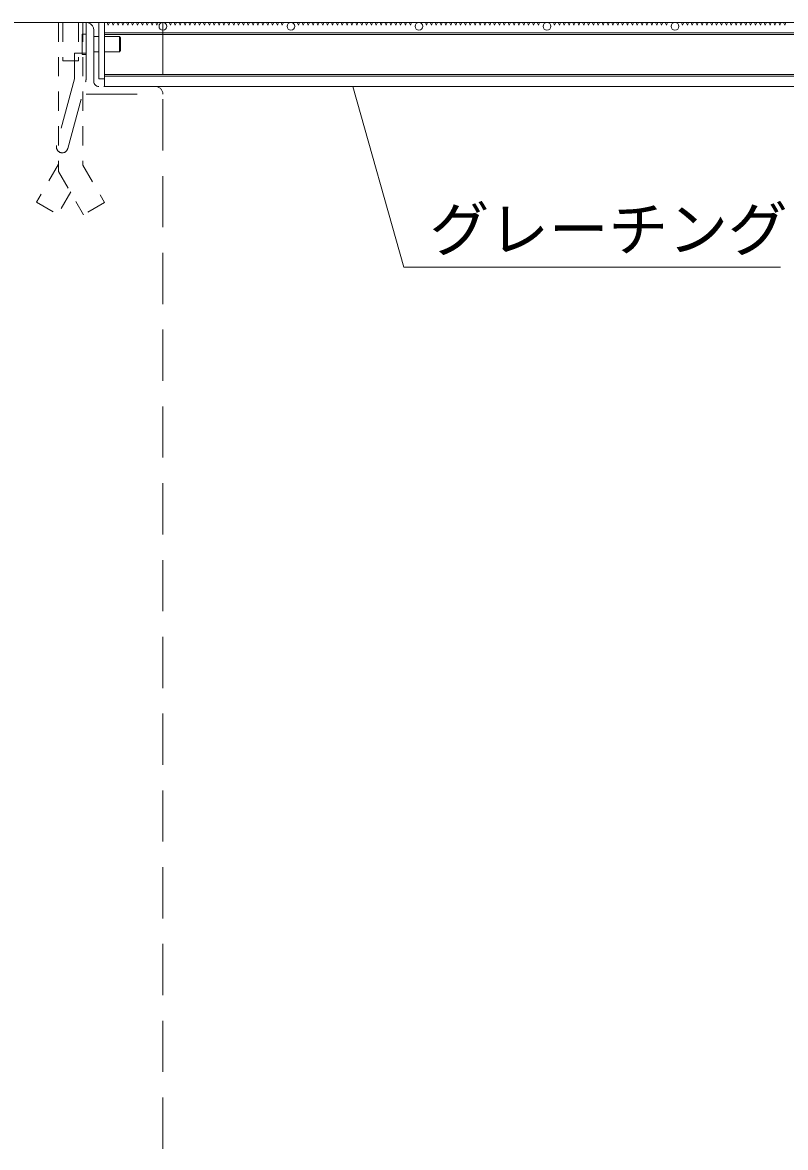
# Model space of a CAD drawing. Units: millimetres at full size; details may follow other scales. Extents: x 77366 to 106166, y -28085 to 6898.
# Drawn here: x 96160 to 96756, y -10468 to -9589 of the extents above; entities that cross this region are included whole.
import ezdxf
from ezdxf.enums import TextEntityAlignment as Align

# ---------------------------------------------------------------- set-up
doc = ezdxf.new("R2010")
doc.units = ezdxf.units.MM
doc.header["$LTSCALE"] = 50
doc.linetypes.add('USER1', pattern=[0.54, 0.3, -0.24])
doc.linetypes.add('USER2', pattern=[1.2, 0.8, -0.4])
for name, color, linetype, lineweight in [('受枠', 3, 'USER2', 9), ('引出線', 4, 'Continuous', 13), ('本体', 2, 'Continuous', 20), ('ｲﾝｻｰﾄ', 3, 'USER1', 9), ('ｸﾞﾚｰﾁﾝｸﾞ', 7, 'Continuous', 5)]:
    doc.layers.add(name, color=color, linetype=linetype, lineweight=lineweight)
doc.styles.add('ＭＳ ゴシック', font='')
doc.styles.get('ＭＳ ゴシック').set_extended_font_data('MS Gothic')

# ---------------------------------------------------------------- blocks, each defined once
blk = doc.blocks.new('filled_arrow')
at = {"color": 0, "linetype": 'Continuous', "lineweight": -2}
blk.add_solid([(7.5, 1.25), (0, 0), (7.5, -1.25)], dxfattribs=at)

msp = doc.modelspace()

# ---------------------------------------------------------------- linework, layer by layer
at = {"layer": '受枠'}
for p, q in [((96210.12, -9589.22), (96210.12, -9645.22)), ((96207.12, -9614.22), (96207.12, -9598.22)), ((96210.12, -9598.22), (96207.12, -9598.22)), ((96210.12, -9614.22), (96210.12, -9598.22)), ((96216.12, -9635.22), (96216.12, -9595.22)), ((96216.12, -9612.22), (96216.12, -9600.22)), ((96216.12, -9600.22), (96220.12, -9600.22)), ((96220.12, -9612.22), (96220.12, -9600.22)), ((96224.62, -9612.22), (96224.62, -9600.22)), ((96224.62, -9600.22), (96236.12, -9600.22)), ((96236.12, -9612.22), (96236.12, -9600.22)), ((96237.12, -9601.22), (96236.12, -9600.22)), ((96237.12, -9611.22), (96237.12, -9601.22)), ((96210.12, -9613.22), (96201.12, -9613.22)), ((96201.12, -9613.22), (96201.12, -9633.22)), ((96210.12, -9614.22), (96207.12, -9614.22)), ((96210.12, -9633.22), (96210.12, -9613.22)), ((96216.12, -9612.22), (96220.12, -9612.22)), ((96224.62, -9612.22), (96236.12, -9612.22)), ((96236.12, -9612.22), (96237.12, -9611.22)), ((96201.12, -9633.22), (96187.14, -9685.38)), ((96195.84, -9687.71), (96209.81, -9635.55)), ((96264.12, -9639.22), (96220.12, -9639.22)), ((96210.12, -9645.22), (96270.12, -9645.22))]:
    msp.add_line(p, q, dxfattribs=at)
for centre, radius, start, end in [((96210.12, -9595.22), 6, 0, 90), ((96201.12, -9633.22), 9, 345, 0), ((96220.12, -9635.22), 4, 180, 270), ((96264.12, -9645.22), 6, 0, 90), ((96191.49, -9686.55), 4.5, 165, 345)]:
    msp.add_arc(centre, radius, start, end, dxfattribs=at)
at = {"layer": '引出線'}
msp.add_lwpolyline([(96418.37, -9639.22), (96458.35, -9780.43), (96752.46, -9780.43)], dxfattribs=at)
at = {"layer": '本体'}
msp.add_line((96126.12, -9589.22), (97014.12, -9589.22), dxfattribs=at)
at = {"layer": '本体', "linetype": 'USER2', "lineweight": 9}
msp.add_line((96270.12, -9589.22), (96270.12, -10689.22), dxfattribs=at)
at = {"layer": 'ｲﾝｻｰﾄ'}
for p, q in [((96188.62, -9589.22), (96188.62, -9705.7)), ((96188.62, -9589.22), (96207.62, -9589.22)), ((96192.04, -9589.22), (96192.04, -9619.22)), ((96204.2, -9589.22), (96204.2, -9619.22)), ((96207.62, -9589.22), (96207.62, -9700.61)), ((96192.04, -9619.22), (96204.2, -9619.22)), ((96188.62, -9699.9), (96171.4, -9729.72)), ((96207.62, -9700.61), (96224.53, -9729.9)), ((96188.62, -9705.7), (96208.08, -9739.4)), ((96198.12, -9721.45), (96187.86, -9739.22)), ((96171.4, -9729.72), (96187.86, -9739.22)), ((96224.53, -9729.9), (96208.08, -9739.4))]:
    msp.add_line(p, q, dxfattribs=at)
at = {"layer": 'ｸﾞﾚｰﾁﾝｸﾞ'}
for p, q in [((96220.12, -9589.22), (96224.62, -9589.22)), ((96220.12, -9589.22), (96220.12, -9633.22)), ((96224.62, -9589.22), (96915.62, -9589.22)), ((96224.62, -9589.22), (96224.62, -9639.22)), ((96224.62, -9589.22), (96226.62, -9589.22)), ((96224.62, -9589.22), (96224.62, -9633.22)), ((96226.62, -9589.22), (96227.52, -9591.32)), ((96227.52, -9591.32), (96228.42, -9589.22)), ((96228.42, -9589.22), (96230.42, -9589.22)), ((96230.42, -9589.22), (96231.32, -9591.32)), ((96231.32, -9591.32), (96232.22, -9589.22)), ((96232.22, -9589.22), (96234.22, -9589.22)), ((96234.22, -9589.22), (96235.12, -9591.32)), ((96235.12, -9591.32), (96236.02, -9589.22)), ((96236.02, -9589.22), (96238.02, -9589.22)), ((96238.02, -9589.22), (96238.92, -9591.32)), ((96238.92, -9591.32), (96239.82, -9589.22)), ((96239.82, -9589.22), (96241.82, -9589.22)), ((96241.82, -9589.22), (96242.72, -9591.32)), ((96242.72, -9591.32), (96243.62, -9589.22)), ((96243.62, -9589.22), (96245.62, -9589.22)), ((96245.62, -9589.22), (96246.52, -9591.32)), ((96246.52, -9591.32), (96247.42, -9589.22)), ((96247.42, -9589.22), (96249.42, -9589.22)), ((96249.42, -9589.22), (96250.32, -9591.32)), ((96250.32, -9591.32), (96251.22, -9589.22)), ((96251.22, -9589.22), (96253.22, -9589.22)), ((96253.22, -9589.22), (96254.12, -9591.32)), ((96254.12, -9591.32), (96255.02, -9589.22)), ((96255.02, -9589.22), (96257.02, -9589.22)), ((96257.02, -9589.22), (96257.92, -9591.32)), ((96257.92, -9591.32), (96258.82, -9589.22)), ((96258.82, -9589.22), (96260.82, -9589.22)), ((96260.82, -9589.22), (96261.72, -9591.32)), ((96261.72, -9591.32), (96262.62, -9589.22)), ((96262.62, -9589.22), (96264.62, -9589.22)), ((96264.62, -9589.22), (96265.52, -9591.32)), ((96265.52, -9591.32), (96266.42, -9589.22)), ((96273.12, -9589.22), (96275.12, -9589.22)), ((96275.12, -9589.22), (96276.02, -9591.32)), ((96276.02, -9591.32), (96276.92, -9589.22)), ((96276.92, -9589.22), (96278.92, -9589.22)), ((96278.92, -9589.22), (96279.82, -9591.32)), ((96279.82, -9591.32), (96280.72, -9589.22)), ((96280.72, -9589.22), (96282.72, -9589.22)), ((96282.72, -9589.22), (96283.62, -9591.32)), ((96283.62, -9591.32), (96284.52, -9589.22)), ((96284.52, -9589.22), (96286.52, -9589.22)), ((96286.52, -9589.22), (96287.42, -9591.32)), ((96287.42, -9591.32), (96288.32, -9589.22)), ((96288.32, -9589.22), (96290.32, -9589.22)), ((96290.32, -9589.22), (96291.22, -9591.32)), ((96291.22, -9591.32), (96292.12, -9589.22)), ((96292.12, -9589.22), (96294.12, -9589.22)), ((96294.12, -9589.22), (96295.02, -9591.32)), ((96295.02, -9591.32), (96295.92, -9589.22)), ((96295.92, -9589.22), (96297.92, -9589.22)), ((96297.92, -9589.22), (96298.82, -9591.32)), ((96298.82, -9591.32), (96299.72, -9589.22)), ((96299.72, -9589.22), (96301.72, -9589.22)), ((96301.72, -9589.22), (96302.62, -9591.32)), ((96302.62, -9591.32), (96303.52, -9589.22)), ((96303.52, -9589.22), (96305.52, -9589.22)), ((96305.52, -9589.22), (96306.42, -9591.32)), ((96306.42, -9591.32), (96307.32, -9589.22)), ((96307.32, -9589.22), (96309.32, -9589.22)), ((96309.32, -9589.22), (96310.22, -9591.32)), ((96310.22, -9591.32), (96311.12, -9589.22)), ((96311.12, -9589.22), (96313.12, -9589.22)), ((96313.12, -9589.22), (96314.02, -9591.32)), ((96314.02, -9591.32), (96314.92, -9589.22)), ((96314.92, -9589.22), (96316.92, -9589.22)), ((96316.92, -9589.22), (96317.82, -9591.32)), ((96317.82, -9591.32), (96318.72, -9589.22)), ((96318.72, -9589.22), (96320.72, -9589.22)), ((96320.72, -9589.22), (96321.62, -9591.32)), ((96321.62, -9591.32), (96322.52, -9589.22)), ((96322.52, -9589.22), (96324.52, -9589.22)), ((96324.52, -9589.22), (96325.42, -9591.32)), ((96325.42, -9591.32), (96326.32, -9589.22)), ((96326.32, -9589.22), (96328.32, -9589.22)), ((96328.32, -9589.22), (96329.22, -9591.32)), ((96329.22, -9591.32), (96330.12, -9589.22)), ((96330.12, -9589.22), (96332.12, -9589.22)), ((96332.12, -9589.22), (96333.02, -9591.32)), ((96333.02, -9591.32), (96333.92, -9589.22)), ((96333.92, -9589.22), (96335.92, -9589.22)), ((96335.92, -9589.22), (96336.82, -9591.32)), ((96336.82, -9591.32), (96337.72, -9589.22)), ((96337.72, -9589.22), (96339.72, -9589.22)), ((96339.72, -9589.22), (96340.62, -9591.32)), ((96340.62, -9591.32), (96341.52, -9589.22)), ((96341.52, -9589.22), (96343.52, -9589.22)), ((96343.52, -9589.22), (96344.42, -9591.32)), ((96344.42, -9591.32), (96345.32, -9589.22)), ((96345.32, -9589.22), (96347.32, -9589.22)), ((96347.32, -9589.22), (96348.22, -9591.32)), ((96348.22, -9591.32), (96349.12, -9589.22)), ((96349.12, -9589.22), (96351.12, -9589.22)), ((96351.12, -9589.22), (96352.02, -9591.32)), ((96352.02, -9591.32), (96352.92, -9589.22)), ((96352.92, -9589.22), (96354.92, -9589.22)), ((96354.92, -9589.22), (96355.82, -9591.32)), ((96355.82, -9591.32), (96356.72, -9589.22)), ((96356.72, -9589.22), (96358.72, -9589.22)), ((96358.72, -9589.22), (96359.62, -9591.32)), ((96359.62, -9591.32), (96360.52, -9589.22)), ((96360.52, -9589.22), (96362.52, -9589.22)), ((96362.52, -9589.22), (96363.42, -9591.32)), ((96363.42, -9591.32), (96364.32, -9589.22)), ((96364.32, -9589.22), (96367.12, -9589.22)), ((96373.12, -9589.22), (96375.12, -9589.22)), ((96375.12, -9589.22), (96376.02, -9591.32)), ((96376.02, -9591.32), (96376.92, -9589.22)), ((96376.92, -9589.22), (96378.92, -9589.22)), ((96378.92, -9589.22), (96379.82, -9591.32)), ((96379.82, -9591.32), (96380.72, -9589.22)), ((96380.72, -9589.22), (96382.72, -9589.22)), ((96382.72, -9589.22), (96383.62, -9591.32)), ((96383.62, -9591.32), (96384.52, -9589.22)), ((96384.52, -9589.22), (96386.52, -9589.22)), ((96386.52, -9589.22), (96387.42, -9591.32)), ((96387.42, -9591.32), (96388.32, -9589.22)), ((96388.32, -9589.22), (96390.32, -9589.22)), ((96390.32, -9589.22), (96391.22, -9591.32)), ((96391.22, -9591.32), (96392.12, -9589.22)), ((96392.12, -9589.22), (96394.12, -9589.22)), ((96394.12, -9589.22), (96395.02, -9591.32)), ((96395.02, -9591.32), (96395.92, -9589.22)), ((96395.92, -9589.22), (96397.92, -9589.22)), ((96397.92, -9589.22), (96398.82, -9591.32)), ((96398.82, -9591.32), (96399.72, -9589.22)), ((96399.72, -9589.22), (96401.72, -9589.22)), ((96401.72, -9589.22), (96402.62, -9591.32)), ((96402.62, -9591.32), (96403.52, -9589.22)), ((96403.52, -9589.22), (96405.52, -9589.22)), ((96405.52, -9589.22), (96406.42, -9591.32)), ((96406.42, -9591.32), (96407.32, -9589.22)), ((96407.32, -9589.22), (96409.32, -9589.22)), ((96409.32, -9589.22), (96410.22, -9591.32)), ((96410.22, -9591.32), (96411.12, -9589.22)), ((96411.12, -9589.22), (96413.12, -9589.22)), ((96413.12, -9589.22), (96414.02, -9591.32)), ((96414.02, -9591.32), (96414.92, -9589.22)), ((96414.92, -9589.22), (96416.92, -9589.22)), ((96416.92, -9589.22), (96417.82, -9591.32)), ((96417.82, -9591.32), (96418.72, -9589.22)), ((96418.72, -9589.22), (96420.72, -9589.22)), ((96420.72, -9589.22), (96421.62, -9591.32)), ((96421.62, -9591.32), (96422.52, -9589.22)), ((96422.52, -9589.22), (96424.52, -9589.22)), ((96424.52, -9589.22), (96425.42, -9591.32)), ((96425.42, -9591.32), (96426.32, -9589.22)), ((96426.32, -9589.22), (96428.32, -9589.22)), ((96428.32, -9589.22), (96429.22, -9591.32)), ((96429.22, -9591.32), (96430.12, -9589.22)), ((96430.12, -9589.22), (96432.12, -9589.22)), ((96432.12, -9589.22), (96433.02, -9591.32)), ((96433.02, -9591.32), (96433.92, -9589.22)), ((96433.92, -9589.22), (96435.92, -9589.22)), ((96435.92, -9589.22), (96436.82, -9591.32)), ((96436.82, -9591.32), (96437.72, -9589.22)), ((96437.72, -9589.22), (96439.72, -9589.22)), ((96439.72, -9589.22), (96440.62, -9591.32)), ((96440.62, -9591.32), (96441.52, -9589.22)), ((96441.52, -9589.22), (96443.52, -9589.22)), ((96443.52, -9589.22), (96444.42, -9591.32)), ((96444.42, -9591.32), (96445.32, -9589.22)), ((96445.32, -9589.22), (96447.32, -9589.22)), ((96447.32, -9589.22), (96448.22, -9591.32)), ((96448.22, -9591.32), (96449.12, -9589.22)), ((96449.12, -9589.22), (96451.12, -9589.22)), ((96451.12, -9589.22), (96452.02, -9591.32)), ((96452.02, -9591.32), (96452.92, -9589.22)), ((96452.92, -9589.22), (96454.92, -9589.22)), ((96454.92, -9589.22), (96455.82, -9591.32)), ((96455.82, -9591.32), (96456.72, -9589.22)), ((96456.72, -9589.22), (96458.72, -9589.22)), ((96458.72, -9589.22), (96459.62, -9591.32)), ((96459.62, -9591.32), (96460.52, -9589.22)), ((96460.52, -9589.22), (96462.52, -9589.22)), ((96462.52, -9589.22), (96463.42, -9591.32)), ((96463.42, -9591.32), (96464.32, -9589.22)), ((96464.32, -9589.22), (96467.12, -9589.22)), ((96473.12, -9589.22), (96475.12, -9589.22)), ((96475.12, -9589.22), (96476.02, -9591.32)), ((96476.02, -9591.32), (96476.92, -9589.22)), ((96476.92, -9589.22), (96478.92, -9589.22)), ((96478.92, -9589.22), (96479.82, -9591.32)), ((96479.82, -9591.32), (96480.72, -9589.22)), ((96480.72, -9589.22), (96482.72, -9589.22)), ((96482.72, -9589.22), (96483.62, -9591.32)), ((96483.62, -9591.32), (96484.52, -9589.22)), ((96484.52, -9589.22), (96486.52, -9589.22)), ((96486.52, -9589.22), (96487.42, -9591.32)), ((96487.42, -9591.32), (96488.32, -9589.22)), ((96488.32, -9589.22), (96490.32, -9589.22)), ((96490.32, -9589.22), (96491.22, -9591.32)), ((96491.22, -9591.32), (96492.12, -9589.22)), ((96492.12, -9589.22), (96494.12, -9589.22)), ((96494.12, -9589.22), (96495.02, -9591.32)), ((96495.02, -9591.32), (96495.92, -9589.22)), ((96495.92, -9589.22), (96497.92, -9589.22)), ((96497.92, -9589.22), (96498.82, -9591.32)), ((96498.82, -9591.32), (96499.72, -9589.22)), ((96499.72, -9589.22), (96501.72, -9589.22)), ((96501.72, -9589.22), (96502.62, -9591.32)), ((96502.62, -9591.32), (96503.52, -9589.22)), ((96503.52, -9589.22), (96505.52, -9589.22)), ((96505.52, -9589.22), (96506.42, -9591.32)), ((96506.42, -9591.32), (96507.32, -9589.22)), ((96507.32, -9589.22), (96509.32, -9589.22)), ((96509.32, -9589.22), (96510.22, -9591.32)), ((96510.22, -9591.32), (96511.12, -9589.22)), ((96511.12, -9589.22), (96513.12, -9589.22)), ((96513.12, -9589.22), (96514.02, -9591.32)), ((96514.02, -9591.32), (96514.92, -9589.22)), ((96514.92, -9589.22), (96516.92, -9589.22)), ((96516.92, -9589.22), (96517.82, -9591.32)), ((96517.82, -9591.32), (96518.72, -9589.22)), ((96518.72, -9589.22), (96520.72, -9589.22)), ((96520.72, -9589.22), (96521.62, -9591.32)), ((96521.62, -9591.32), (96522.52, -9589.22)), ((96522.52, -9589.22), (96524.52, -9589.22)), ((96524.52, -9589.22), (96525.42, -9591.32)), ((96525.42, -9591.32), (96526.32, -9589.22)), ((96526.32, -9589.22), (96528.32, -9589.22)), ((96528.32, -9589.22), (96529.22, -9591.32)), ((96529.22, -9591.32), (96530.12, -9589.22)), ((96530.12, -9589.22), (96532.12, -9589.22)), ((96532.12, -9589.22), (96533.02, -9591.32)), ((96533.02, -9591.32), (96533.92, -9589.22)), ((96533.92, -9589.22), (96535.92, -9589.22)), ((96535.92, -9589.22), (96536.82, -9591.32)), ((96536.82, -9591.32), (96537.72, -9589.22)), ((96537.72, -9589.22), (96539.72, -9589.22)), ((96539.72, -9589.22), (96540.62, -9591.32)), ((96540.62, -9591.32), (96541.52, -9589.22)), ((96541.52, -9589.22), (96543.52, -9589.22)), ((96543.52, -9589.22), (96544.42, -9591.32)), ((96544.42, -9591.32), (96545.32, -9589.22)), ((96545.32, -9589.22), (96547.32, -9589.22)), ((96547.32, -9589.22), (96548.22, -9591.32)), ((96548.22, -9591.32), (96549.12, -9589.22)), ((96549.12, -9589.22), (96551.12, -9589.22)), ((96551.12, -9589.22), (96552.02, -9591.32)), ((96552.02, -9591.32), (96552.92, -9589.22)), ((96552.92, -9589.22), (96554.92, -9589.22)), ((96554.92, -9589.22), (96555.82, -9591.32)), ((96555.82, -9591.32), (96556.72, -9589.22)), ((96556.72, -9589.22), (96558.72, -9589.22)), ((96558.72, -9589.22), (96559.62, -9591.32)), ((96559.62, -9591.32), (96560.52, -9589.22)), ((96560.52, -9589.22), (96562.52, -9589.22)), ((96562.52, -9589.22), (96563.42, -9591.32)), ((96563.42, -9591.32), (96564.32, -9589.22)), ((96564.32, -9589.22), (96567.12, -9589.22)), ((96573.12, -9589.22), (96575.12, -9589.22)), ((96575.12, -9589.22), (96576.02, -9591.32)), ((96576.02, -9591.32), (96576.92, -9589.22)), ((96576.92, -9589.22), (96578.92, -9589.22)), ((96578.92, -9589.22), (96579.82, -9591.32)), ((96579.82, -9591.32), (96580.72, -9589.22)), ((96580.72, -9589.22), (96582.72, -9589.22)), ((96582.72, -9589.22), (96583.62, -9591.32)), ((96583.62, -9591.32), (96584.52, -9589.22)), ((96584.52, -9589.22), (96586.52, -9589.22)), ((96586.52, -9589.22), (96587.42, -9591.32)), ((96587.42, -9591.32), (96588.32, -9589.22)), ((96588.32, -9589.22), (96590.32, -9589.22)), ((96590.32, -9589.22), (96591.22, -9591.32)), ((96591.22, -9591.32), (96592.12, -9589.22)), ((96592.12, -9589.22), (96594.12, -9589.22)), ((96594.12, -9589.22), (96595.02, -9591.32)), ((96595.02, -9591.32), (96595.92, -9589.22)), ((96595.92, -9589.22), (96597.92, -9589.22)), ((96597.92, -9589.22), (96598.82, -9591.32)), ((96598.82, -9591.32), (96599.72, -9589.22)), ((96599.72, -9589.22), (96601.72, -9589.22)), ((96601.72, -9589.22), (96602.62, -9591.32)), ((96602.62, -9591.32), (96603.52, -9589.22)), ((96603.52, -9589.22), (96605.52, -9589.22)), ((96605.52, -9589.22), (96606.42, -9591.32)), ((96606.42, -9591.32), (96607.32, -9589.22)), ((96607.32, -9589.22), (96609.32, -9589.22)), ((96609.32, -9589.22), (96610.22, -9591.32)), ((96610.22, -9591.32), (96611.12, -9589.22)), ((96611.12, -9589.22), (96613.12, -9589.22)), ((96613.12, -9589.22), (96614.02, -9591.32)), ((96614.02, -9591.32), (96614.92, -9589.22)), ((96614.92, -9589.22), (96616.92, -9589.22)), ((96616.92, -9589.22), (96617.82, -9591.32)), ((96617.82, -9591.32), (96618.72, -9589.22)), ((96618.72, -9589.22), (96620.72, -9589.22)), ((96620.72, -9589.22), (96621.62, -9591.32)), ((96621.62, -9591.32), (96622.52, -9589.22)), ((96622.52, -9589.22), (96624.52, -9589.22)), ((96624.52, -9589.22), (96625.42, -9591.32)), ((96625.42, -9591.32), (96626.32, -9589.22)), ((96626.32, -9589.22), (96628.32, -9589.22)), ((96628.32, -9589.22), (96629.22, -9591.32)), ((96629.22, -9591.32), (96630.12, -9589.22)), ((96630.12, -9589.22), (96632.12, -9589.22)), ((96632.12, -9589.22), (96633.02, -9591.32)), ((96633.02, -9591.32), (96633.92, -9589.22)), ((96633.92, -9589.22), (96635.92, -9589.22)), ((96635.92, -9589.22), (96636.82, -9591.32)), ((96636.82, -9591.32), (96637.72, -9589.22)), ((96637.72, -9589.22), (96639.72, -9589.22)), ((96639.72, -9589.22), (96640.62, -9591.32)), ((96640.62, -9591.32), (96641.52, -9589.22)), ((96641.52, -9589.22), (96643.52, -9589.22)), ((96643.52, -9589.22), (96644.42, -9591.32)), ((96644.42, -9591.32), (96645.32, -9589.22)), ((96645.32, -9589.22), (96647.32, -9589.22)), ((96647.32, -9589.22), (96648.22, -9591.32)), ((96648.22, -9591.32), (96649.12, -9589.22)), ((96649.12, -9589.22), (96651.12, -9589.22)), ((96651.12, -9589.22), (96652.02, -9591.32)), ((96652.02, -9591.32), (96652.92, -9589.22)), ((96652.92, -9589.22), (96654.92, -9589.22)), ((96654.92, -9589.22), (96655.82, -9591.32)), ((96655.82, -9591.32), (96656.72, -9589.22)), ((96656.72, -9589.22), (96658.72, -9589.22)), ((96658.72, -9589.22), (96659.62, -9591.32)), ((96659.62, -9591.32), (96660.52, -9589.22)), ((96660.52, -9589.22), (96662.52, -9589.22)), ((96662.52, -9589.22), (96663.42, -9591.32)), ((96663.42, -9591.32), (96664.32, -9589.22)), ((96664.32, -9589.22), (96667.12, -9589.22)), ((96673.12, -9589.22), (96675.12, -9589.22)), ((96675.12, -9589.22), (96676.02, -9591.32)), ((96676.02, -9591.32), (96676.92, -9589.22)), ((96676.92, -9589.22), (96678.92, -9589.22)), ((96678.92, -9589.22), (96679.82, -9591.32)), ((96679.82, -9591.32), (96680.72, -9589.22)), ((96680.72, -9589.22), (96682.72, -9589.22)), ((96682.72, -9589.22), (96683.62, -9591.32)), ((96683.62, -9591.32), (96684.52, -9589.22)), ((96684.52, -9589.22), (96686.52, -9589.22)), ((96686.52, -9589.22), (96687.42, -9591.32)), ((96687.42, -9591.32), (96688.32, -9589.22)), ((96688.32, -9589.22), (96690.32, -9589.22)), ((96690.32, -9589.22), (96691.22, -9591.32)), ((96691.22, -9591.32), (96692.12, -9589.22)), ((96692.12, -9589.22), (96694.12, -9589.22)), ((96694.12, -9589.22), (96695.02, -9591.32)), ((96695.02, -9591.32), (96695.92, -9589.22)), ((96695.92, -9589.22), (96697.92, -9589.22)), ((96697.92, -9589.22), (96698.82, -9591.32)), ((96698.82, -9591.32), (96699.72, -9589.22)), ((96699.72, -9589.22), (96701.72, -9589.22)), ((96701.72, -9589.22), (96702.62, -9591.32)), ((96702.62, -9591.32), (96703.52, -9589.22)), ((96703.52, -9589.22), (96705.52, -9589.22)), ((96705.52, -9589.22), (96706.42, -9591.32)), ((96706.42, -9591.32), (96707.32, -9589.22)), ((96707.32, -9589.22), (96709.32, -9589.22)), ((96709.32, -9589.22), (96710.22, -9591.32)), ((96710.22, -9591.32), (96711.12, -9589.22)), ((96711.12, -9589.22), (96713.12, -9589.22)), ((96713.12, -9589.22), (96714.02, -9591.32)), ((96714.02, -9591.32), (96714.92, -9589.22)), ((96714.92, -9589.22), (96716.92, -9589.22)), ((96716.92, -9589.22), (96717.82, -9591.32)), ((96717.82, -9591.32), (96718.72, -9589.22)), ((96718.72, -9589.22), (96720.72, -9589.22)), ((96720.72, -9589.22), (96721.62, -9591.32)), ((96721.62, -9591.32), (96722.52, -9589.22)), ((96722.52, -9589.22), (96724.52, -9589.22)), ((96724.52, -9589.22), (96725.42, -9591.32)), ((96725.42, -9591.32), (96726.32, -9589.22)), ((96726.32, -9589.22), (96728.32, -9589.22)), ((96728.32, -9589.22), (96729.22, -9591.32)), ((96729.22, -9591.32), (96730.12, -9589.22)), ((96730.12, -9589.22), (96732.12, -9589.22)), ((96732.12, -9589.22), (96733.02, -9591.32)), ((96733.02, -9591.32), (96733.92, -9589.22)), ((96733.92, -9589.22), (96735.92, -9589.22)), ((96735.92, -9589.22), (96736.82, -9591.32)), ((96736.82, -9591.32), (96737.72, -9589.22)), ((96737.72, -9589.22), (96739.72, -9589.22)), ((96739.72, -9589.22), (96740.62, -9591.32)), ((96740.62, -9591.32), (96741.52, -9589.22)), ((96741.52, -9589.22), (96743.52, -9589.22)), ((96743.52, -9589.22), (96744.42, -9591.32)), ((96744.42, -9591.32), (96745.32, -9589.22)), ((96745.32, -9589.22), (96747.32, -9589.22)), ((96747.32, -9589.22), (96748.22, -9591.32)), ((96748.22, -9591.32), (96749.12, -9589.22)), ((96749.12, -9589.22), (96751.12, -9589.22)), ((96751.12, -9589.22), (96752.02, -9591.32)), ((96752.02, -9591.32), (96752.92, -9589.22)), ((96752.92, -9589.22), (96754.92, -9589.22)), ((96754.92, -9589.22), (96755.82, -9591.32)), ((96755.82, -9591.32), (96756.72, -9589.22)), ((96224.62, -9597.22), (96915.62, -9597.22)), ((96224.62, -9598.72), (96915.62, -9598.72)), ((96220.12, -9633.22), (96224.62, -9633.22)), ((96224.62, -9629.72), (96915.62, -9629.72)), ((96224.62, -9631.22), (96915.62, -9631.22)), ((96224.62, -9639.22), (96915.62, -9639.22))]:
    msp.add_line(p, q, dxfattribs=at)
for centre in [(96270.12, -9592.22), (96370.12, -9592.22), (96470.12, -9592.22), (96570.12, -9592.22), (96670.12, -9592.22)]:
    msp.add_circle(centre, 3, dxfattribs=at)

# ---------------------------------------------------------------- block references
at = {"layer": '引出線', "xscale": 0.133, "yscale": 0.133, "rotation": 285.8}
msp.add_blockref('filled_arrow', (96418.37, -9639.22), dxfattribs=at)

# ---------------------------------------------------------------- texts
at = {"layer": '引出線', "style": 'ＭＳ ゴシック'}
msp.add_text('グレーチング', height=34.18, dxfattribs=at).set_placement((96478.35, -9733.57), align=Align.TOP_LEFT)

doc.saveas('drawing.dxf')
